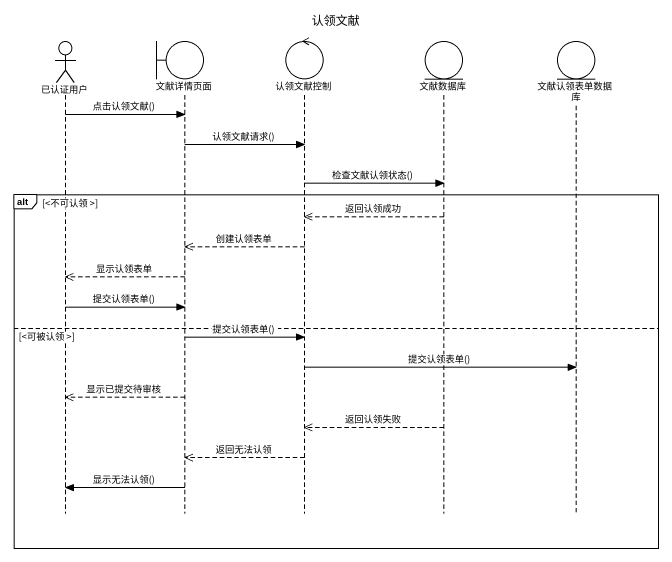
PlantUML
@startuml
title 认领文献
hide footbox
actor 已认证用户
boundary 文献详情页面
control 认领文献控制
entity 文献数据库
entity 文献认领表单数据库

已认证用户 -> 文献详情页面 : 点击认领文献()
文献详情页面 -> 认领文献控制 : 认领文献请求()
认领文献控制 -> 文献数据库 : 检查文献认领状态()
alt <不可认领 >
  文献数据库 -->> 认领文献控制 : 返回认领成功
  认领文献控制 -->> 文献详情页面 : 创建认领表单
  文献详情页面 -->> 已认证用户 : 显示认领表单
  已认证用户 -> 文献详情页面 : 提交认领表单()
else <可被认领 >
  文献详情页面 -> 认领文献控制 : 提交认领表单()
  认领文献控制 -> 文献认领表单数据库 : 提交认领表单()
  文献详情页面 -->> 已认证用户 : 显示已提交待审核
  文献数据库 -->> 认领文献控制 : 返回认领失败
  认领文献控制 -->> 文献详情页面 : 返回无法认领
  文献详情页面 -> 已认证用户 : 显示无法认领()
end
@enduml
